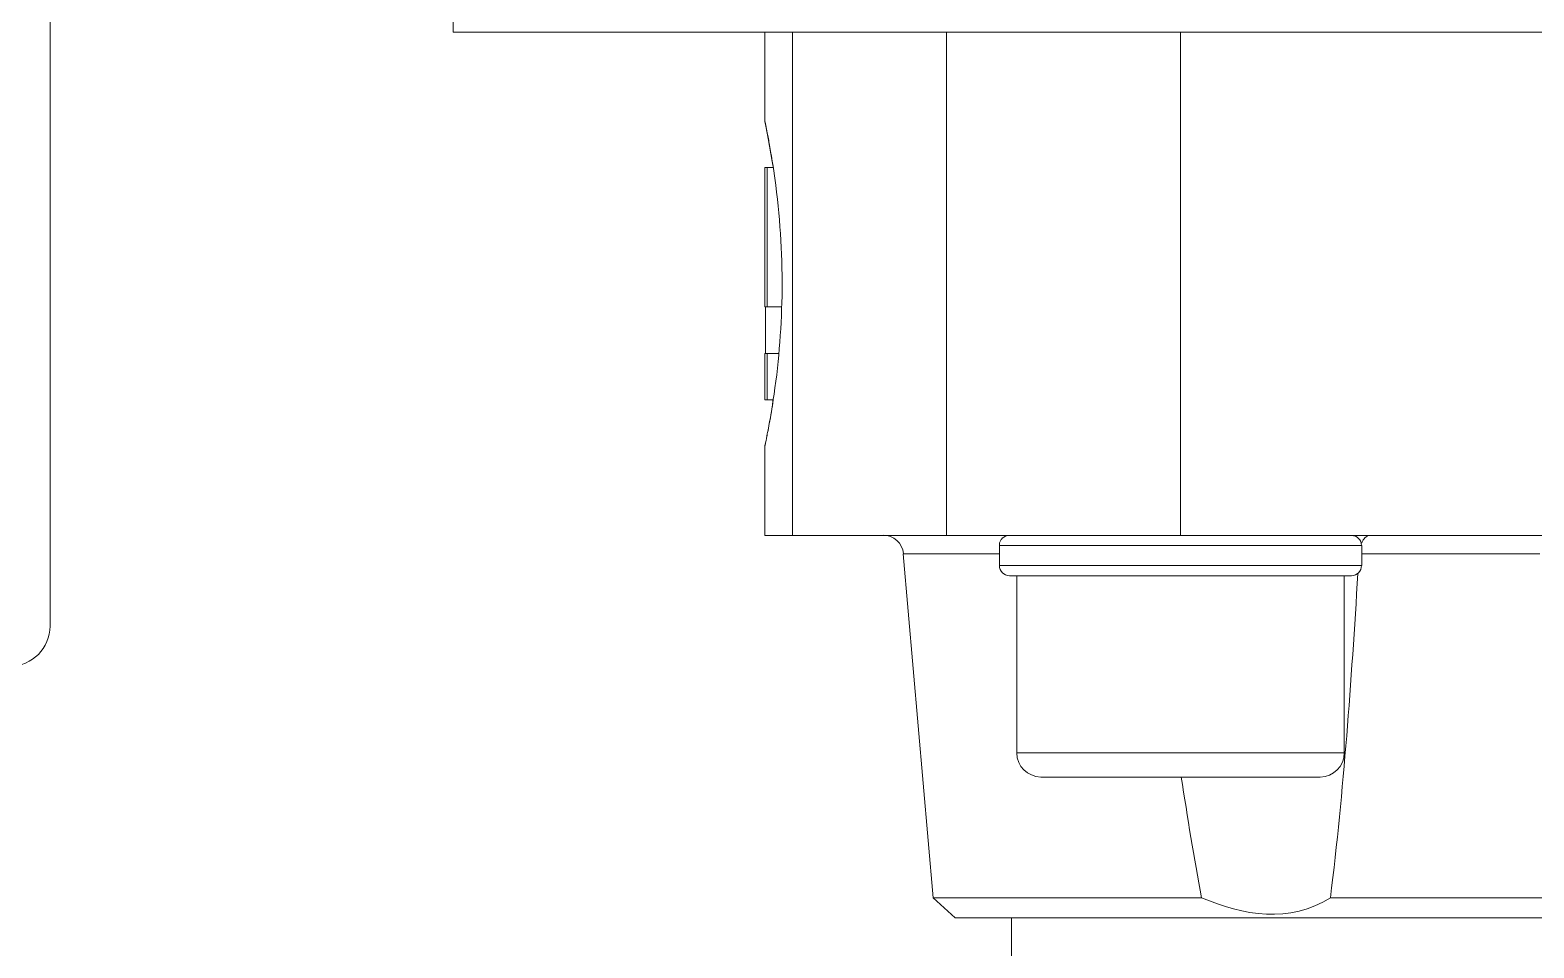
# Model space of a CAD drawing. Header units: millimetres. Extents: x -1838618 to -1600818, y -1770412 to -1553248.
# Drawn here: x -1791920.7 to -1791846, y -1685059.3 to -1685013.7 of the extents above; entities that cross this region are included whole.
import ezdxf

# ---------------------------------------------------------------- set-up
doc = ezdxf.new("R2010")
doc.units = ezdxf.units.MM
doc.header["$LTSCALE"] = 100
doc.layers.add('412equipment', color=6, linetype='Continuous')
doc.layers.add('_____1', color=160, linetype='Continuous')

# ---------------------------------------------------------------- blocks, each defined once
blk = doc.blocks.new('A$C2A4D0462')
at = {"layer": '_____1', "color": 7, "lineweight": 0}
for p, q in [((31.9331, 40.02), (31.9331, 33.496)), ((34.3002, 35.4631), (34.3002, 35.1679)), ((34.3914, 33.7957), (34.3914, 35.4631)), ((34.9021, 33.7957), (34.9021, 35.4631)), ((35.6772, 35.4631), (35.6772, 33.7957)), ((34.3002, 35.0139), (34.308, 35.0139)), ((34.3002, 34.7069), (34.3002, 35.0139)), ((34.3281, 35.0139), (34.308, 35.0139)), ((34.308, 35.0139), (34.308, 34.5529)), ((34.3002, 34.7069), (34.3002, 34.5529)), ((34.3002, 34.7069), (34.3002, 34.7069)), ((34.308, 34.5529), (34.3002, 34.5529)), ((34.3021, 34.5529), (34.3021, 34.3986)), ((34.3543, 34.5529), (34.308, 34.5529)), ((34.3002, 34.3986), (34.3002, 34.2449)), ((34.3002, 34.3986), (34.308, 34.3986)), ((34.345, 34.3986), (34.308, 34.3986)), ((34.308, 34.3986), (34.308, 34.2449)), ((34.308, 34.2449), (34.3002, 34.2449)), ((34.3281, 34.2449), (34.308, 34.2449)), ((34.3002, 33.7957), (34.3914, 33.7957)), ((35.0771, 33.7347), (34.7583, 33.7347)), ((34.858, 32.5961), (34.7583, 33.7347)), ((35.0771, 33.763), (35.0771, 33.6961)), ((36.2772, 33.763), (35.0771, 33.763)), ((36.2772, 33.6961), (36.2772, 33.763)), ((36.2772, 33.7347), (36.8672, 33.7347)), ((35.0771, 33.6961), (36.2772, 33.6961)), ((36.2431, 33.6627), (35.1103, 33.6627)), ((35.1343, 33.6627), (35.1343, 33.0757)), ((36.219, 33.6627), (36.219, 33.0757)), ((35.1343, 33.0757), (36.219, 33.0757)), ((36.1394, 32.9957), (35.2144, 32.9957)), ((35.7463, 32.5961), (34.858, 32.5961)), ((34.9303, 32.53), (34.858, 32.5961)), ((37.5603, 32.5961), (36.1732, 32.5961)), ((34.9303, 32.53), (38.8031, 32.53)), ((35.1172, 32.53), (35.1172, 32.3302))]:
    blk.add_line(p, q, dxfattribs=at)
for points in [[(33.2674, 35.4631), (33.2674, 35.84), (33.2674, 36.2179), (33.2674, 37.0599)], [(40.0001, 35.4631), (39.9002, 35.4631), (33.2674, 35.4631)], [(34.3021, 35.1579), (34.3021, 35.16), (34.3014, 35.1617), (34.3014, 35.1651), (34.3002, 35.1662), (34.3002, 35.1679)], [(34.3002, 34.0909), (34.3002, 34.0909), (34.3002, 33.7957)], [(38.0569, 33.7957), (35.6772, 33.7957), (34.9021, 33.7957), (34.3914, 33.7957)]]:
    blk.add_lwpolyline(points, dxfattribs=at)
for points, knots in [([(34.3002, 35.1679), (34.3002, 35.1679), (34.3002, 35.1662), (34.3002, 35.1662), (34.3002, 35.1662), (34.3014, 35.1651), (34.3014, 35.1651), (34.3014, 35.1651), (34.3014, 35.1617), (34.3014, 35.1617), (34.3014, 35.1617), (34.3021, 35.16), (34.3021, 35.16), (34.3021, 35.16), (34.3021, 35.1558), (34.3021, 35.1558), (34.3021, 35.1558), (34.3032, 35.1541), (34.3032, 35.1541), (34.3049, 35.1441), (34.3069, 35.1324), (34.3092, 35.1231), (34.3157, 35.089), (34.3207, 35.0549), (34.3271, 35.0211)], [0, 0, 0, 0, 1, 1, 1, 2, 2, 2, 3, 3, 3, 4, 4, 4, 5, 5, 5, 6, 6, 6, 7, 7, 7, 8, 8, 8, 8]), ([(34.3002, 34.0909), (34.3002, 34.0909), (34.3002, 34.094), (34.3002, 34.094), (34.3002, 34.094), (34.3014, 34.0951), (34.3014, 34.0951), (34.3009, 34.1027), (34.3025, 34.0937), (34.3021, 34.1027), (34.3049, 34.1123), (34.3066, 34.1223), (34.308, 34.1319), (34.3154, 34.1681), (34.3221, 34.2053), (34.3271, 34.2418), (34.3459, 34.3569), (34.3543, 34.4723), (34.3571, 34.5888), (34.3585, 34.7128), (34.3517, 34.833), (34.3362, 34.9557), (34.3299, 34.996), (34.325, 35.0428), (34.3163, 35.0821), (34.3137, 35.0986), (34.3126, 35.1103), (34.308, 35.1269), (34.3066, 35.1379), (34.3038, 35.1476), (34.3021, 35.1579)], [0, 0, 0, 0, 1, 1, 1, 2, 2, 2, 3, 3, 3, 4, 4, 4, 5, 5, 5, 6, 6, 6, 7, 7, 7, 8, 8, 8, 9, 9, 9, 10, 10, 10, 10]), ([(34.3281, 34.2449), (34.324, 34.2177), (34.3207, 34.1926), (34.314, 34.166), (34.3147, 34.1578), (34.3109, 34.1454), (34.3092, 34.1371), (34.3092, 34.1371), (34.308, 34.1319), (34.308, 34.1319), (34.308, 34.1319), (34.308, 34.1288), (34.308, 34.1288), (34.308, 34.1288), (34.3073, 34.1278), (34.3073, 34.1278), (34.3073, 34.1278), (34.3073, 34.1261), (34.3073, 34.1261)], [0, 0, 0, 0, 1, 1, 1, 2, 2, 2, 3, 3, 3, 4, 4, 4, 5, 5, 5, 6, 6, 6, 6]), ([(35.1103, 33.7957), (35.101, 33.7971), (35.0929, 33.7919), (35.0862, 33.7871), (35.0862, 33.7871), (35.0862, 33.7861), (35.0862, 33.7861), (35.0862, 33.7861), (35.0842, 33.784), (35.0842, 33.784), (35.0842, 33.784), (35.0831, 33.7823), (35.0831, 33.7823), (35.0831, 33.7823), (35.0814, 33.7799), (35.0814, 33.7799), (35.0814, 33.7799), (35.0804, 33.7778), (35.0804, 33.7778), (35.0771, 33.7692), (35.0771, 33.7733), (35.0771, 33.763)], [0, 0, 0, 0, 1, 1, 1, 2, 2, 2, 3, 3, 3, 4, 4, 4, 5, 5, 5, 6, 6, 6, 7, 7, 7, 7]), ([(36.3023, 33.7957), (36.2949, 33.7957), (36.301, 33.7967), (36.2953, 33.794), (36.2953, 33.794), (36.2943, 33.794), (36.2943, 33.794), (36.2943, 33.794), (36.292, 33.7929), (36.292, 33.7929), (36.292, 33.7929), (36.2913, 33.7909), (36.2913, 33.7909), (36.2913, 33.7909), (36.2903, 33.7898), (36.2903, 33.7898), (36.2903, 33.7898), (36.2882, 33.7888), (36.2882, 33.7888), (36.2815, 33.7799), (36.2825, 33.7833), (36.2772, 33.7719), (36.2772, 33.7719), (36.2762, 33.7719), (36.2762, 33.7719), (36.2762, 33.7719), (36.2762, 33.7699), (36.2762, 33.7699)], [0, 0, 0, 0, 1, 1, 1, 2, 2, 2, 3, 3, 3, 4, 4, 4, 5, 5, 5, 6, 6, 6, 7, 7, 7, 8, 8, 8, 9, 9, 9, 9])]:
    blk.add_open_spline(points, degree=3, knots=knots, dxfattribs=at)
for points in [[(34.7589, 33.7358), (34.756, 33.7705), (34.7267, 33.7971), (34.6923, 33.7971)], [(36.2762, 33.763), (36.2762, 33.7809), (36.2614, 33.7957), (36.2431, 33.7957)], [(35.0771, 33.6961), (35.0761, 33.6786), (35.0929, 33.662), (35.1103, 33.6627)], [(36.1732, 32.5961), (36.2176, 32.9516), (36.2421, 33.3124), (36.2643, 33.67)], [(36.2431, 33.6627), (36.2614, 33.6627), (36.2762, 33.6775), (36.2762, 33.6961)], [(31.8001, 33.363), (31.8735, 33.363), (31.9331, 33.4226), (31.9331, 33.496)], [(41.9919, 11.4853), (39.653, 20.0356), (34.7596, 27.6689), (27.9657, 33.3637)], [(35.1343, 33.0757), (35.1353, 33.0305), (35.1696, 32.9975), (35.2144, 32.9957)], [(36.1394, 32.9957), (36.1835, 32.9957), (36.219, 33.0316), (36.219, 33.0757)], [(35.6793, 32.9957), (35.7001, 32.8624), (35.721, 32.7288), (35.7463, 32.5961)], [(35.7463, 32.5961), (35.8846, 32.5369), (36.0391, 32.5114), (36.1732, 32.5961)]]:
    blk.add_open_spline(points, degree=3, dxfattribs=at)
blk = doc.blocks.new('LOW PLATFOR')
at = {"layer": '412equipment', "linetype": 'Continuous', "lineweight": 0, "xscale": 15, "yscale": 15, "zscale": 15}
blk.add_blockref('A$C2A4D0462', (-26600.084, 0, 590), dxfattribs=at)

msp = doc.modelspace()

# ---------------------------------------------------------------- block references
at = {"layer": '412equipment', "color": 7}
msp.add_blockref('LOW PLATFOR', (-1765798.605, -1685545.743), dxfattribs=at)

doc.saveas('drawing.dxf')
